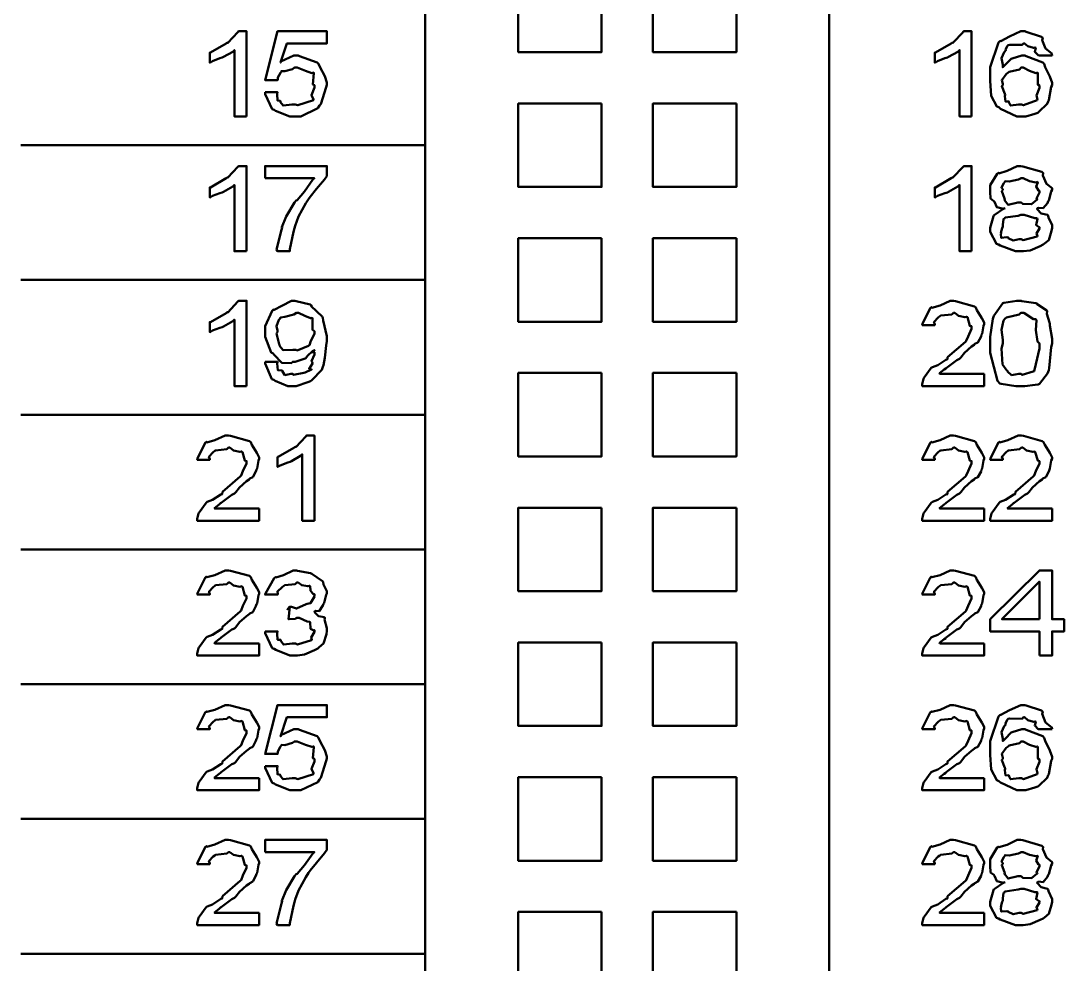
# Model space of a CAD drawing. Header units: millimetres. Extents: x 0 to 246, y -100 to 84.
# Drawn here: x 218.75 to 245.85, y -75.91 to -51.41 of the extents above; entities that cross this region are included whole.
import ezdxf

# ---------------------------------------------------------------- set-up
doc = ezdxf.new("R2010")
doc.units = ezdxf.units.MM
doc.layers.get('0').update_dxf_attribs({"lineweight": 50, "true_color": 0x000000})

msp = doc.modelspace()

# ---------------------------------------------------------------- linework, layer by layer
for points in [[(239.749, -26.642), (229.251, -26.642), (229.251, -100.142), (239.749, -100.142), (239.749, -26.642)], [(233.833, -50.061), (231.668, -50.061), (231.668, -52.226), (233.833, -52.226), (233.833, -50.061)], [(237.335, -50.061), (235.167, -50.061), (235.167, -52.226), (237.335, -52.226), (237.335, -50.061)], [(224.612, -53.897), (224.297, -53.897), (224.297, -52.172), (224.254, -52.215), (224.016, -52.351), (223.983, -52.367), (223.918, -52.385), (223.725, -52.459), (223.674, -52.492), (223.657, -52.497), (223.657, -52.237), (223.674, -52.239), (224.081, -52.001), (224.113, -51.976), (224.127, -51.984), (224.39, -51.705), (224.406, -51.683), (224.612, -51.683), (224.612, -53.897)], [(225.095, -53.267), (225.42, -53.267), (225.407, -53.316), (225.413, -53.481), (225.488, -53.492), (225.497, -53.506), (225.488, -53.517), (225.561, -53.612), (225.797, -53.582), (225.877, -53.582), (225.944, -53.606), (226.348, -53.474), (226.354, -53.452), (226.348, -53.452), (226.3, -53.343), (226.375, -53.148), (226.375, -53.083), (226.338, -53.064), (226.357, -52.776), (226.354, -52.758), (226.308, -52.771), (226.145, -52.714), (225.925, -52.627), (225.854, -52.627), (225.806, -52.665), (225.608, -52.722), (225.518, -52.717), (225.518, -52.725), (225.491, -52.76), (225.423, -52.885), (225.426, -52.939), (225.42, -52.953), (225.095, -52.953), (225.42, -51.683), (226.701, -51.683), (226.701, -51.998), (225.659, -51.998), (225.497, -52.497), (225.5, -52.467), (225.838, -52.313), (225.952, -52.313), (225.991, -52.328), (226.446, -52.492), (226.484, -52.529), (226.516, -52.611), (226.644, -52.852), (226.701, -53.015), (226.701, -53.072), (226.682, -53.134), (226.538, -53.576), (226.506, -53.615), (226.462, -53.685), (226.023, -53.897), (225.877, -53.897), (225.741, -53.897), (225.366, -53.75), (225.334, -53.723), (225.279, -53.707), (225.1, -53.313), (225.095, -53.267)], [(243.446, -53.897), (243.132, -53.897), (243.132, -52.172), (243.088, -52.215), (242.85, -52.351), (242.817, -52.367), (242.752, -52.385), (242.559, -52.459), (242.508, -52.492), (242.491, -52.497), (242.491, -52.237), (242.508, -52.239), (242.915, -52.001), (242.947, -51.976), (242.961, -51.984), (243.224, -51.705), (243.24, -51.683), (243.446, -51.683), (243.446, -53.897)], [(245.535, -52.313), (245.209, -52.313), (245.175, -52.307), (245.085, -52.215), (245.112, -52.117), (245.101, -52.106), (245.055, -52.117), (244.903, -52.074), (244.822, -51.998), (244.797, -51.998), (244.759, -52.038), (244.439, -52.033), (244.396, -52.041), (244.374, -52.068), (244.331, -52.163), (244.334, -52.188), (244.331, -52.193), (244.293, -52.228), (244.222, -52.385), (244.254, -52.556), (244.254, -52.616), (244.254, -52.616), (244.322, -52.556), (244.477, -52.399), (244.504, -52.388), (244.504, -52.388), (244.748, -52.313), (244.83, -52.313), (244.86, -52.328), (245.294, -52.492), (245.329, -52.529), (245.359, -52.613), (245.481, -52.86), (245.535, -53.026), (245.535, -53.083), (245.516, -53.129), (245.454, -53.474), (245.438, -53.506), (245.41, -53.568), (245.193, -53.78), (245.166, -53.799), (245.091, -53.824), (244.854, -53.897), (244.775, -53.897), (244.621, -53.897), (244.195, -53.696), (244.157, -53.658), (244.1, -53.636), (243.956, -53.36), (243.929, -52.972), (243.929, -52.844), (243.929, -52.616), (244.146, -51.978), (244.19, -51.933), (244.206, -51.938), (244.434, -51.816), (244.729, -51.683), (244.83, -51.683), (244.86, -51.694), (245.264, -51.827), (245.296, -51.857), (245.277, -51.914), (245.367, -52.133), (245.527, -52.264), (245.535, -52.313)], [(244.254, -53.083), (244.23, -53.11), (244.309, -53.31), (244.32, -53.333), (244.307, -53.37), (244.328, -53.509), (244.412, -53.506), (244.418, -53.517), (244.409, -53.525), (244.458, -53.612), (244.67, -53.582), (244.743, -53.582), (244.792, -53.606), (245.145, -53.474), (245.155, -53.452), (245.155, -53.452), (245.128, -53.351), (245.209, -53.156), (245.209, -53.094), (245.163, -53.067), (245.163, -52.776), (245.155, -52.758), (245.112, -52.768), (244.954, -52.714), (244.786, -52.627), (244.732, -52.627), (244.688, -52.673), (244.418, -52.735), (244.396, -52.758), (244.347, -52.798), (244.23, -52.953), (244.254, -53.05), (244.254, -53.083)], [(233.833, -53.56), (231.668, -53.56), (231.668, -55.728), (233.833, -55.728), (233.833, -53.56)], [(237.335, -53.56), (235.167, -53.56), (235.167, -55.728), (237.335, -55.728), (237.335, -53.56)], [(218.75, -54.642), (218.75, -54.642)], [(224.612, -57.399), (224.297, -57.399), (224.297, -55.674), (224.254, -55.717), (224.016, -55.853), (223.983, -55.869), (223.918, -55.888), (223.725, -55.961), (223.674, -55.994), (223.657, -55.999), (223.657, -55.738), (223.674, -55.741), (224.081, -55.503), (224.113, -55.478), (224.127, -55.486), (224.39, -55.207), (224.406, -55.185), (224.612, -55.185), (224.612, -57.399)], [(225.095, -55.5), (225.095, -55.185), (226.701, -55.185), (226.701, -55.446), (226.641, -55.53), (226.432, -55.779), (226.261, -55.98), (226.224, -56.042), (226.15, -56.151), (225.958, -56.498), (225.877, -56.737), (225.854, -56.802), (225.833, -56.897), (225.738, -57.344), (225.735, -57.399), (225.42, -57.399), (225.393, -57.356), (225.518, -56.84), (225.54, -56.78), (225.527, -56.772), (225.638, -56.495), (225.86, -56.129), (225.898, -56.075), (225.925, -56.069), (226.115, -55.842), (226.332, -55.538), (226.375, -55.5), (225.095, -55.5)], [(243.446, -57.399), (243.132, -57.399), (243.132, -55.674), (243.088, -55.717), (242.85, -55.853), (242.817, -55.869), (242.752, -55.888), (242.559, -55.961), (242.508, -55.994), (242.491, -55.999), (242.491, -55.738), (242.508, -55.741), (242.915, -55.503), (242.947, -55.478), (242.961, -55.486), (243.224, -55.207), (243.24, -55.185), (243.446, -55.185), (243.446, -57.399)], [(244.32, -56.281), (244.274, -56.297), (244.1, -56.254), (244.043, -56.115), (244.027, -56.097), (244.024, -56.097), (243.94, -56.031), (243.929, -55.853), (243.929, -55.793), (243.929, -55.684), (244.108, -55.386), (244.146, -55.359), (244.157, -55.375), (244.368, -55.31), (244.631, -55.185), (244.721, -55.185), (244.773, -55.196), (245.269, -55.337), (245.307, -55.369), (245.294, -55.429), (245.391, -55.644), (245.535, -55.763), (245.535, -55.804), (245.516, -55.847), (245.454, -56.075), (245.438, -56.097), (245.418, -56.145), (245.302, -56.278), (245.185, -56.27), (245.155, -56.281), (245.147, -56.303), (245.25, -56.414), (245.421, -56.455), (245.438, -56.476), (245.443, -56.517), (245.535, -56.721), (245.535, -56.791), (245.519, -56.869), (245.448, -57.106), (245.343, -57.198), (245.307, -57.225), (245.223, -57.263), (244.968, -57.377), (244.789, -57.399), (244.732, -57.399), (244.586, -57.399), (244.184, -57.252), (244.146, -57.225), (244.092, -57.209), (243.929, -56.894), (243.929, -56.791), (243.929, -56.791), (244.011, -56.488), (244.027, -56.465), (244.035, -56.463), (244.287, -56.289), (244.32, -56.281)], [(244.254, -55.804), (244.23, -55.839), (244.298, -56.026), (244.309, -56.042), (244.298, -56.067), (244.393, -56.189), (244.645, -56.129), (244.732, -56.129), (244.773, -56.167), (245.006, -56.178), (245.145, -56.056), (245.155, -56.042), (245.152, -56.042), (245.128, -56.026), (245.209, -55.874), (245.209, -55.825), (245.182, -55.82), (245.12, -55.719), (245.163, -55.611), (245.155, -55.597), (245.112, -55.611), (244.954, -55.576), (244.786, -55.5), (244.732, -55.5), (244.667, -55.538), (244.426, -55.587), (244.314, -55.581), (244.309, -55.597), (244.281, -55.63), (244.22, -55.744), (244.254, -55.788), (244.254, -55.804)], [(244.254, -56.758), (244.238, -56.797), (244.206, -56.922), (244.222, -56.922), (244.222, -56.922), (244.209, -56.946), (244.217, -57.049), (244.363, -57.033), (244.396, -57.04), (244.393, -57.054), (244.523, -57.117), (244.678, -57.084), (244.732, -57.084), (244.784, -57.108), (245.145, -57.011), (245.155, -56.997), (245.155, -56.997), (245.128, -56.94), (245.209, -56.81), (245.209, -56.769), (245.199, -56.775), (245.12, -56.721), (245.155, -56.555), (245.145, -56.542), (245.091, -56.539), (244.813, -56.455), (244.721, -56.455), (244.654, -56.474), (244.317, -56.525), (244.309, -56.542), (244.274, -56.563), (244.254, -56.71), (244.254, -56.758)], [(233.833, -57.06), (231.668, -57.06), (231.668, -59.227), (233.833, -59.227), (233.833, -57.06)], [(237.335, -57.06), (235.167, -57.06), (235.167, -59.227), (237.335, -59.227), (237.335, -57.06)], [(218.75, -58.142), (218.75, -58.142)], [(224.612, -60.898), (224.297, -60.898), (224.297, -59.173), (224.254, -59.216), (224.016, -59.352), (223.983, -59.368), (223.918, -59.387), (223.725, -59.46), (223.674, -59.493), (223.657, -59.499), (223.657, -59.238), (223.674, -59.24), (224.081, -59.002), (224.113, -58.978), (224.127, -58.985), (224.39, -58.706), (224.406, -58.685), (224.612, -58.685), (224.612, -60.898)], [(225.095, -60.269), (225.42, -60.269), (225.407, -60.317), (225.429, -60.488), (225.534, -60.494), (225.551, -60.508), (225.543, -60.524), (225.611, -60.613), (225.76, -60.583), (225.811, -60.583), (225.833, -60.608), (226.104, -60.556), (226.137, -60.551), (226.137, -60.551), (226.3, -60.469), (226.3, -60.464), (226.288, -60.469), (226.237, -60.451), (226.324, -60.317), (226.332, -60.301), (226.332, -60.301), (226.297, -60.25), (226.375, -60.076), (226.375, -60.019), (226.357, -60.022), (226.302, -60.022), (226.375, -59.978), (226.375, -59.965), (226.327, -59.994), (226.197, -60.114), (226.153, -60.171), (226.137, -60.182), (226.082, -60.198), (225.879, -60.269), (225.811, -60.269), (225.77, -60.307), (225.527, -60.293), (225.334, -60.087), (225.301, -60.051), (225.25, -60.027), (225.095, -59.62), (225.095, -59.488), (225.095, -59.344), (225.274, -58.948), (225.312, -58.913), (225.329, -58.923), (225.529, -58.815), (225.781, -58.685), (225.866, -58.685), (225.898, -58.695), (226.267, -58.782), (226.3, -58.804), (226.288, -58.823), (226.576, -59.092), (226.593, -59.129), (226.601, -59.194), (226.701, -59.601), (226.701, -59.737), (226.682, -59.843), (226.644, -60.165), (226.609, -60.356), (226.593, -60.399), (226.566, -60.481), (226.311, -60.746), (226.278, -60.768), (226.202, -60.801), (225.901, -60.898), (225.8, -60.898), (225.681, -60.898), (225.353, -60.763), (225.323, -60.735), (225.271, -60.719), (225.1, -60.317), (225.095, -60.269)], [(243.772, -60.583), (243.772, -60.898), (242.166, -60.898), (242.166, -60.847), (242.201, -60.708), (242.209, -60.692), (242.215, -60.681), (242.4, -60.429), (242.427, -60.41), (242.427, -60.41), (242.565, -60.358), (242.777, -60.217), (242.817, -60.203), (242.822, -60.149), (243.284, -59.751), (243.305, -59.726), (243.305, -59.726), (243.354, -59.61), (243.446, -59.412), (243.446, -59.347), (243.4, -59.335), (243.338, -59.113), (243.316, -59.097), (243.27, -59.11), (243.107, -59.075), (243.009, -58.999), (242.979, -58.999), (242.931, -59.04), (242.643, -59.069), (242.622, -59.086), (242.578, -59.119), (242.467, -59.24), (242.491, -59.295), (242.491, -59.314), (242.166, -59.314), (242.171, -59.279), (242.37, -58.874), (242.404, -58.847), (242.413, -58.863), (242.627, -58.806), (242.891, -58.685), (242.979, -58.685), (243.031, -58.695), (243.52, -58.829), (243.555, -58.858), (243.585, -58.928), (243.715, -59.135), (243.772, -59.251), (243.772, -59.292), (243.753, -59.333), (243.718, -59.542), (243.706, -59.563), (243.691, -59.615), (243.609, -59.767), (243.53, -59.805), (243.511, -59.824), (243.443, -59.87), (243.262, -60.033), (243.167, -60.158), (243.132, -60.193), (243.064, -60.223), (242.787, -60.431), (242.774, -60.442), (242.733, -60.472), (242.616, -60.567), (242.622, -60.581), (242.622, -60.583), (243.772, -60.583)], [(243.929, -59.791), (243.929, -59.617), (244, -59.149), (244.016, -59.097), (244.024, -59.078), (244.257, -58.744), (244.287, -58.739), (244.287, -58.739), (244.621, -58.685), (244.732, -58.685), (244.754, -58.695), (245.118, -58.747), (245.155, -58.76), (245.147, -58.774), (245.4, -58.934), (245.405, -58.956), (245.4, -59.024), (245.47, -59.249), (245.481, -59.281), (245.475, -59.33), (245.535, -59.674), (245.535, -59.791), (245.516, -59.889), (245.462, -60.431), (245.448, -60.485), (245.421, -60.572), (245.207, -60.844), (245.177, -60.855), (245.101, -60.865), (244.825, -60.898), (244.732, -60.898), (244.594, -60.898), (244.211, -60.844), (244.179, -60.833), (244.116, -60.765), (243.929, -60.033), (243.929, -59.791)], [(226.375, -59.476), (226.327, -59.442), (226.329, -59.151), (226.321, -59.129), (226.275, -59.138), (226.123, -59.078), (225.961, -58.999), (225.909, -58.999), (225.844, -59.037), (225.608, -59.097), (225.494, -59.119), (225.486, -59.14), (225.45, -59.181), (225.388, -59.347), (225.42, -59.46), (225.42, -59.499), (225.393, -59.533), (225.464, -59.813), (225.475, -59.835), (225.467, -59.853), (225.564, -59.97), (225.814, -59.954), (225.898, -59.954), (225.925, -59.973), (226.224, -59.853), (226.245, -59.835), (226.245, -59.835), (226.286, -59.726), (226.375, -59.539), (226.375, -59.476)], [(244.254, -59.791), (244.227, -59.922), (244.247, -60.337), (244.363, -60.491), (244.385, -60.508), (244.379, -60.524), (244.483, -60.613), (244.67, -60.583), (244.732, -60.583), (244.757, -60.608), (245.047, -60.518), (245.068, -60.508), (245.068, -60.508), (245.118, -60.334), (245.209, -59.927), (245.209, -59.791), (245.161, -59.745), (245.112, -59.447), (245.128, -59.186), (245.112, -59.162), (245.055, -59.162), (244.802, -58.999), (244.721, -58.999), (244.681, -59.04), (244.352, -59.116), (244.32, -59.14), (244.277, -59.2), (244.222, -59.436), (244.254, -59.702), (244.254, -59.791)], [(233.833, -60.559), (231.668, -60.559), (231.668, -62.726), (233.833, -62.726), (233.833, -60.559)], [(237.335, -60.559), (235.167, -60.559), (235.167, -62.726), (237.335, -62.726), (237.335, -60.559)], [(218.75, -61.644), (218.75, -61.644)], [(224.938, -64.083), (224.938, -64.397), (223.332, -64.397), (223.332, -64.346), (223.367, -64.208), (223.375, -64.191), (223.381, -64.181), (223.565, -63.928), (223.593, -63.909), (223.593, -63.909), (223.731, -63.858), (223.942, -63.717), (223.983, -63.703), (223.988, -63.649), (224.45, -63.25), (224.471, -63.226), (224.471, -63.226), (224.52, -63.109), (224.612, -62.911), (224.612, -62.846), (224.566, -62.835), (224.504, -62.613), (224.482, -62.596), (224.436, -62.61), (224.273, -62.574), (224.175, -62.499), (224.145, -62.499), (224.097, -62.539), (223.809, -62.569), (223.788, -62.585), (223.744, -62.618), (223.633, -62.74), (223.657, -62.794), (223.657, -62.813), (223.332, -62.813), (223.337, -62.778), (223.535, -62.374), (223.57, -62.347), (223.579, -62.363), (223.793, -62.306), (224.056, -62.184), (224.145, -62.184), (224.197, -62.194), (224.686, -62.328), (224.721, -62.358), (224.75, -62.428), (224.881, -62.634), (224.938, -62.751), (224.938, -62.792), (224.919, -62.832), (224.884, -63.041), (224.872, -63.063), (224.857, -63.115), (224.775, -63.266), (224.696, -63.304), (224.677, -63.323), (224.609, -63.369), (224.428, -63.532), (224.333, -63.657), (224.297, -63.692), (224.229, -63.722), (223.953, -63.931), (223.94, -63.942), (223.899, -63.972), (223.782, -64.067), (223.788, -64.08), (223.788, -64.083), (224.938, -64.083)], [(226.375, -64.397), (226.061, -64.397), (226.061, -62.672), (226.018, -62.715), (225.779, -62.851), (225.746, -62.867), (225.681, -62.886), (225.488, -62.96), (225.437, -62.992), (225.42, -62.998), (225.42, -62.738), (225.437, -62.74), (225.844, -62.501), (225.877, -62.477), (225.89, -62.485), (226.153, -62.206), (226.169, -62.184), (226.375, -62.184), (226.375, -64.397)], [(243.772, -64.083), (243.772, -64.397), (242.166, -64.397), (242.166, -64.346), (242.201, -64.208), (242.209, -64.191), (242.215, -64.181), (242.4, -63.928), (242.427, -63.909), (242.427, -63.909), (242.565, -63.858), (242.777, -63.717), (242.817, -63.703), (242.822, -63.649), (243.284, -63.25), (243.305, -63.226), (243.305, -63.226), (243.354, -63.109), (243.446, -62.911), (243.446, -62.846), (243.4, -62.835), (243.338, -62.613), (243.316, -62.596), (243.27, -62.61), (243.107, -62.574), (243.009, -62.499), (242.979, -62.499), (242.931, -62.539), (242.643, -62.569), (242.622, -62.585), (242.578, -62.618), (242.467, -62.74), (242.491, -62.794), (242.491, -62.813), (242.166, -62.813), (242.171, -62.778), (242.37, -62.374), (242.404, -62.347), (242.413, -62.363), (242.627, -62.306), (242.891, -62.184), (242.979, -62.184), (243.031, -62.194), (243.52, -62.328), (243.555, -62.358), (243.585, -62.428), (243.715, -62.634), (243.772, -62.751), (243.772, -62.792), (243.753, -62.832), (243.718, -63.041), (243.706, -63.063), (243.691, -63.115), (243.609, -63.266), (243.53, -63.304), (243.511, -63.323), (243.443, -63.369), (243.262, -63.532), (243.167, -63.657), (243.132, -63.692), (243.064, -63.722), (242.787, -63.931), (242.774, -63.942), (242.733, -63.972), (242.616, -64.067), (242.622, -64.08), (242.622, -64.083), (243.772, -64.083)], [(245.535, -64.083), (245.535, -64.397), (243.929, -64.397), (243.929, -64.346), (243.964, -64.208), (243.972, -64.191), (243.978, -64.181), (244.163, -63.928), (244.19, -63.909), (244.19, -63.909), (244.328, -63.858), (244.54, -63.717), (244.58, -63.703), (244.586, -63.649), (245.047, -63.25), (245.068, -63.226), (245.068, -63.226), (245.118, -63.109), (245.209, -62.911), (245.209, -62.846), (245.163, -62.835), (245.101, -62.613), (245.079, -62.596), (245.034, -62.61), (244.87, -62.574), (244.773, -62.499), (244.743, -62.499), (244.694, -62.539), (244.407, -62.569), (244.385, -62.585), (244.341, -62.618), (244.23, -62.74), (244.254, -62.794), (244.254, -62.813), (243.929, -62.813), (243.934, -62.778), (244.133, -62.374), (244.168, -62.347), (244.176, -62.363), (244.391, -62.306), (244.654, -62.184), (244.743, -62.184), (244.795, -62.194), (245.283, -62.328), (245.318, -62.358), (245.348, -62.428), (245.478, -62.634), (245.535, -62.751), (245.535, -62.792), (245.516, -62.832), (245.481, -63.041), (245.47, -63.063), (245.454, -63.115), (245.372, -63.266), (245.294, -63.304), (245.275, -63.323), (245.207, -63.369), (245.025, -63.532), (244.93, -63.657), (244.895, -63.692), (244.827, -63.722), (244.55, -63.931), (244.537, -63.942), (244.496, -63.972), (244.379, -64.067), (244.385, -64.08), (244.385, -64.083), (245.535, -64.083)], [(233.833, -64.061), (231.668, -64.061), (231.668, -66.226), (233.833, -66.226), (233.833, -64.061)], [(237.335, -64.061), (235.167, -64.061), (235.167, -66.226), (237.335, -66.226), (237.335, -64.061)], [(218.75, -65.143), (218.75, -65.143)], [(224.938, -67.585), (224.938, -67.899), (223.332, -67.899), (223.332, -67.848), (223.367, -67.71), (223.375, -67.693), (223.381, -67.683), (223.565, -67.43), (223.593, -67.411), (223.593, -67.411), (223.731, -67.36), (223.942, -67.219), (223.983, -67.205), (223.988, -67.151), (224.45, -66.752), (224.471, -66.728), (224.471, -66.728), (224.52, -66.611), (224.612, -66.413), (224.612, -66.348), (224.566, -66.337), (224.504, -66.115), (224.482, -66.098), (224.436, -66.112), (224.273, -66.076), (224.175, -66.001), (224.145, -66.001), (224.097, -66.041), (223.809, -66.071), (223.788, -66.088), (223.744, -66.12), (223.633, -66.242), (223.657, -66.297), (223.657, -66.315), (223.332, -66.315), (223.337, -66.28), (223.535, -65.876), (223.57, -65.849), (223.579, -65.865), (223.793, -65.808), (224.056, -65.686), (224.145, -65.686), (224.197, -65.697), (224.686, -65.83), (224.721, -65.86), (224.75, -65.93), (224.881, -66.136), (224.938, -66.253), (224.938, -66.294), (224.919, -66.334), (224.884, -66.543), (224.872, -66.565), (224.857, -66.617), (224.775, -66.768), (224.696, -66.806), (224.677, -66.825), (224.609, -66.872), (224.428, -67.034), (224.333, -67.159), (224.297, -67.194), (224.229, -67.224), (223.953, -67.433), (223.94, -67.444), (223.899, -67.474), (223.782, -67.569), (223.788, -67.582), (223.788, -67.585), (224.938, -67.585)], [(225.095, -67.27), (225.42, -67.27), (225.407, -67.322), (225.42, -67.49), (225.5, -67.495), (225.507, -67.509), (225.5, -67.519), (225.57, -67.615), (225.806, -67.585), (225.887, -67.585), (225.938, -67.609), (226.3, -67.503), (226.311, -67.487), (226.311, -67.487), (226.294, -67.428), (226.375, -67.283), (226.375, -67.238), (226.362, -67.246), (226.27, -67.202), (226.267, -67.034), (226.245, -67.021), (226.186, -67.018), (225.977, -66.923), (225.909, -66.923), (225.884, -66.944), (225.722, -66.95), (225.703, -66.956), (225.735, -66.63), (225.719, -66.644), (225.676, -66.701), (225.752, -66.63), (225.779, -66.63), (225.779, -66.63), (225.909, -66.681), (226.159, -66.565), (226.191, -66.554), (226.191, -66.554), (226.278, -66.535), (226.375, -66.361), (226.375, -66.304), (226.345, -66.301), (226.27, -66.213), (226.261, -66.098), (226.245, -66.088), (226.202, -66.101), (226.045, -66.074), (225.95, -66.001), (225.92, -66.001), (225.877, -66.041), (225.605, -66.071), (225.584, -66.088), (225.54, -66.12), (225.416, -66.234), (225.423, -66.297), (225.42, -66.315), (225.095, -66.315), (225.106, -66.283), (225.331, -65.887), (225.366, -65.86), (225.372, -65.87), (225.575, -65.81), (225.825, -65.686), (225.909, -65.686), (225.934, -65.697), (226.278, -65.756), (226.311, -65.773), (226.308, -65.776), (226.587, -65.965), (226.603, -65.99), (226.609, -66.055), (226.701, -66.226), (226.701, -66.283), (226.682, -66.326), (226.628, -66.532), (226.614, -66.554), (226.598, -66.603), (226.5, -66.744), (226.408, -66.738), (226.386, -66.749), (226.378, -66.768), (226.479, -66.872), (226.636, -66.901), (226.647, -66.923), (226.641, -66.966), (226.701, -67.186), (226.701, -67.259), (226.685, -67.341), (226.611, -67.582), (226.5, -67.683), (226.462, -67.715), (226.375, -67.756), (226.115, -67.875), (225.936, -67.899), (225.877, -67.899), (225.741, -67.899), (225.369, -67.753), (225.334, -67.726), (225.279, -67.71), (225.1, -67.316), (225.095, -67.27)], [(243.772, -67.585), (243.772, -67.899), (242.166, -67.899), (242.166, -67.848), (242.201, -67.71), (242.209, -67.693), (242.215, -67.683), (242.4, -67.43), (242.427, -67.411), (242.427, -67.411), (242.565, -67.36), (242.777, -67.219), (242.817, -67.205), (242.822, -67.151), (243.284, -66.752), (243.305, -66.728), (243.305, -66.728), (243.354, -66.611), (243.446, -66.413), (243.446, -66.348), (243.4, -66.337), (243.338, -66.115), (243.316, -66.098), (243.27, -66.112), (243.107, -66.076), (243.009, -66.001), (242.979, -66.001), (242.931, -66.041), (242.643, -66.071), (242.622, -66.088), (242.578, -66.12), (242.467, -66.242), (242.491, -66.297), (242.491, -66.315), (242.166, -66.315), (242.171, -66.28), (242.37, -65.876), (242.404, -65.849), (242.413, -65.865), (242.627, -65.808), (242.891, -65.686), (242.979, -65.686), (243.031, -65.697), (243.52, -65.83), (243.555, -65.86), (243.585, -65.93), (243.715, -66.136), (243.772, -66.253), (243.772, -66.294), (243.753, -66.334), (243.718, -66.543), (243.706, -66.565), (243.691, -66.617), (243.609, -66.768), (243.53, -66.806), (243.511, -66.825), (243.443, -66.872), (243.262, -67.034), (243.167, -67.159), (243.132, -67.194), (243.064, -67.224), (242.787, -67.433), (242.774, -67.444), (242.733, -67.474), (242.616, -67.569), (242.622, -67.582), (242.622, -67.585), (243.772, -67.585)], [(245.209, -67.899), (245.209, -67.27), (243.929, -67.27), (243.929, -66.956), (245.209, -65.686), (245.535, -65.686), (245.535, -66.956), (245.85, -66.956), (245.85, -67.27), (245.535, -67.27), (245.535, -67.899), (245.209, -67.899)], [(245.209, -66.956), (245.209, -65.979), (244.233, -66.956), (245.209, -66.956)], [(233.833, -67.56), (231.668, -67.56), (231.668, -69.725), (233.833, -69.725), (233.833, -67.56)], [(237.335, -67.56), (235.167, -67.56), (235.167, -69.725), (237.335, -69.725), (237.335, -67.56)], [(218.75, -68.643), (218.75, -68.643)], [(224.938, -71.084), (224.938, -71.399), (223.332, -71.399), (223.332, -71.347), (223.367, -71.209), (223.375, -71.192), (223.381, -71.182), (223.565, -70.929), (223.593, -70.91), (223.593, -70.91), (223.731, -70.859), (223.942, -70.718), (223.983, -70.704), (223.988, -70.65), (224.45, -70.251), (224.471, -70.227), (224.471, -70.227), (224.52, -70.11), (224.612, -69.913), (224.612, -69.847), (224.566, -69.836), (224.504, -69.614), (224.482, -69.598), (224.436, -69.611), (224.273, -69.576), (224.175, -69.5), (224.145, -69.5), (224.097, -69.54), (223.809, -69.57), (223.788, -69.587), (223.744, -69.619), (223.633, -69.742), (223.657, -69.796), (223.657, -69.815), (223.332, -69.815), (223.337, -69.779), (223.535, -69.375), (223.57, -69.348), (223.579, -69.365), (223.793, -69.308), (224.056, -69.185), (224.145, -69.185), (224.197, -69.196), (224.686, -69.329), (224.721, -69.359), (224.75, -69.429), (224.881, -69.635), (224.938, -69.752), (224.938, -69.793), (224.919, -69.833), (224.884, -70.042), (224.872, -70.064), (224.857, -70.116), (224.775, -70.267), (224.696, -70.306), (224.677, -70.324), (224.609, -70.371), (224.428, -70.533), (224.333, -70.658), (224.297, -70.694), (224.229, -70.724), (223.953, -70.932), (223.94, -70.943), (223.899, -70.973), (223.782, -71.068), (223.788, -71.081), (223.788, -71.084), (224.938, -71.084)], [(225.095, -70.769), (225.42, -70.769), (225.407, -70.818), (225.413, -70.984), (225.488, -70.994), (225.497, -71.008), (225.488, -71.019), (225.561, -71.114), (225.797, -71.084), (225.877, -71.084), (225.944, -71.108), (226.348, -70.976), (226.354, -70.954), (226.348, -70.954), (226.3, -70.845), (226.375, -70.65), (226.375, -70.585), (226.338, -70.566), (226.357, -70.278), (226.354, -70.26), (226.308, -70.273), (226.145, -70.216), (225.925, -70.129), (225.854, -70.129), (225.806, -70.167), (225.608, -70.224), (225.518, -70.219), (225.518, -70.227), (225.491, -70.263), (225.423, -70.387), (225.426, -70.441), (225.42, -70.455), (225.095, -70.455), (225.42, -69.185), (226.701, -69.185), (226.701, -69.5), (225.659, -69.5), (225.497, -69.999), (225.5, -69.969), (225.838, -69.815), (225.952, -69.815), (225.991, -69.831), (226.446, -69.994), (226.484, -70.032), (226.516, -70.113), (226.644, -70.354), (226.701, -70.517), (226.701, -70.574), (226.682, -70.637), (226.538, -71.078), (226.506, -71.117), (226.462, -71.188), (226.023, -71.399), (225.877, -71.399), (225.741, -71.399), (225.366, -71.252), (225.334, -71.225), (225.279, -71.209), (225.1, -70.815), (225.095, -70.769)], [(243.772, -71.084), (243.772, -71.399), (242.166, -71.399), (242.166, -71.347), (242.201, -71.209), (242.209, -71.192), (242.215, -71.182), (242.4, -70.929), (242.427, -70.91), (242.427, -70.91), (242.565, -70.859), (242.777, -70.718), (242.817, -70.704), (242.822, -70.65), (243.284, -70.251), (243.305, -70.227), (243.305, -70.227), (243.354, -70.11), (243.446, -69.913), (243.446, -69.847), (243.4, -69.836), (243.338, -69.614), (243.316, -69.598), (243.27, -69.611), (243.107, -69.576), (243.009, -69.5), (242.979, -69.5), (242.931, -69.54), (242.643, -69.57), (242.622, -69.587), (242.578, -69.619), (242.467, -69.742), (242.491, -69.796), (242.491, -69.815), (242.166, -69.815), (242.171, -69.779), (242.37, -69.375), (242.404, -69.348), (242.413, -69.365), (242.627, -69.308), (242.891, -69.185), (242.979, -69.185), (243.031, -69.196), (243.52, -69.329), (243.555, -69.359), (243.585, -69.429), (243.715, -69.635), (243.772, -69.752), (243.772, -69.793), (243.753, -69.833), (243.718, -70.042), (243.706, -70.064), (243.691, -70.116), (243.609, -70.267), (243.53, -70.306), (243.511, -70.324), (243.443, -70.371), (243.262, -70.533), (243.167, -70.658), (243.132, -70.694), (243.064, -70.724), (242.787, -70.932), (242.774, -70.943), (242.733, -70.973), (242.616, -71.068), (242.622, -71.081), (242.622, -71.084), (243.772, -71.084)], [(245.535, -69.815), (245.209, -69.815), (245.175, -69.809), (245.085, -69.717), (245.112, -69.619), (245.101, -69.608), (245.055, -69.619), (244.903, -69.576), (244.822, -69.5), (244.797, -69.5), (244.759, -69.54), (244.439, -69.535), (244.396, -69.543), (244.374, -69.57), (244.331, -69.665), (244.334, -69.69), (244.331, -69.695), (244.293, -69.731), (244.222, -69.888), (244.254, -70.059), (244.254, -70.119), (244.254, -70.119), (244.322, -70.059), (244.477, -69.901), (244.504, -69.89), (244.504, -69.89), (244.748, -69.815), (244.83, -69.815), (244.86, -69.831), (245.294, -69.994), (245.329, -70.032), (245.359, -70.116), (245.481, -70.363), (245.535, -70.528), (245.535, -70.585), (245.516, -70.631), (245.454, -70.976), (245.438, -71.008), (245.41, -71.071), (245.193, -71.282), (245.166, -71.301), (245.091, -71.326), (244.854, -71.399), (244.775, -71.399), (244.621, -71.399), (244.195, -71.198), (244.157, -71.16), (244.1, -71.138), (243.956, -70.862), (243.929, -70.474), (243.929, -70.347), (243.929, -70.119), (244.146, -69.481), (244.19, -69.435), (244.206, -69.44), (244.434, -69.318), (244.729, -69.185), (244.83, -69.185), (244.86, -69.196), (245.264, -69.329), (245.296, -69.359), (245.277, -69.416), (245.367, -69.635), (245.527, -69.766), (245.535, -69.815)], [(244.254, -70.585), (244.23, -70.612), (244.309, -70.813), (244.32, -70.835), (244.307, -70.872), (244.328, -71.011), (244.412, -71.008), (244.418, -71.019), (244.409, -71.027), (244.458, -71.114), (244.67, -71.084), (244.743, -71.084), (244.792, -71.108), (245.145, -70.976), (245.155, -70.954), (245.155, -70.954), (245.128, -70.854), (245.209, -70.658), (245.209, -70.596), (245.163, -70.569), (245.163, -70.278), (245.155, -70.26), (245.112, -70.27), (244.954, -70.216), (244.786, -70.129), (244.732, -70.129), (244.688, -70.176), (244.418, -70.238), (244.396, -70.26), (244.347, -70.3), (244.23, -70.455), (244.254, -70.553), (244.254, -70.585)], [(233.833, -71.06), (231.668, -71.06), (231.668, -73.227), (233.833, -73.227), (233.833, -71.06)], [(237.335, -71.06), (235.167, -71.06), (235.167, -73.227), (237.335, -73.227), (237.335, -71.06)], [(218.75, -72.142), (218.75, -72.142)], [(224.938, -74.586), (224.938, -74.901), (223.332, -74.901), (223.332, -74.849), (223.367, -74.711), (223.375, -74.694), (223.381, -74.684), (223.565, -74.431), (223.593, -74.413), (223.593, -74.413), (223.731, -74.361), (223.942, -74.22), (223.983, -74.206), (223.988, -74.152), (224.45, -73.753), (224.471, -73.729), (224.471, -73.729), (224.52, -73.613), (224.612, -73.415), (224.612, -73.349), (224.566, -73.338), (224.504, -73.116), (224.482, -73.099), (224.436, -73.113), (224.273, -73.078), (224.175, -73.002), (224.145, -73.002), (224.097, -73.042), (223.809, -73.072), (223.788, -73.089), (223.744, -73.122), (223.633, -73.244), (223.657, -73.298), (223.657, -73.317), (223.332, -73.317), (223.337, -73.281), (223.535, -72.877), (223.57, -72.85), (223.579, -72.867), (223.793, -72.81), (224.056, -72.688), (224.145, -72.688), (224.197, -72.698), (224.686, -72.831), (224.721, -72.861), (224.75, -72.931), (224.881, -73.138), (224.938, -73.254), (224.938, -73.295), (224.919, -73.335), (224.884, -73.544), (224.872, -73.566), (224.857, -73.618), (224.775, -73.769), (224.696, -73.808), (224.677, -73.826), (224.609, -73.873), (224.428, -74.035), (224.333, -74.16), (224.297, -74.196), (224.229, -74.226), (223.953, -74.434), (223.94, -74.445), (223.899, -74.475), (223.782, -74.57), (223.788, -74.583), (223.788, -74.586), (224.938, -74.586)], [(225.095, -73.002), (225.095, -72.688), (226.701, -72.688), (226.701, -72.948), (226.641, -73.032), (226.432, -73.281), (226.261, -73.482), (226.224, -73.544), (226.15, -73.653), (225.958, -74), (225.877, -74.239), (225.854, -74.304), (225.833, -74.399), (225.738, -74.847), (225.735, -74.901), (225.42, -74.901), (225.393, -74.858), (225.518, -74.342), (225.54, -74.283), (225.527, -74.274), (225.638, -73.997), (225.86, -73.631), (225.898, -73.577), (225.925, -73.572), (226.115, -73.344), (226.332, -73.04), (226.375, -73.002), (225.095, -73.002)], [(243.772, -74.586), (243.772, -74.901), (242.166, -74.901), (242.166, -74.849), (242.201, -74.711), (242.209, -74.694), (242.215, -74.684), (242.4, -74.431), (242.427, -74.413), (242.427, -74.413), (242.565, -74.361), (242.777, -74.22), (242.817, -74.206), (242.822, -74.152), (243.284, -73.753), (243.305, -73.729), (243.305, -73.729), (243.354, -73.613), (243.446, -73.415), (243.446, -73.349), (243.4, -73.338), (243.338, -73.116), (243.316, -73.099), (243.27, -73.113), (243.107, -73.078), (243.009, -73.002), (242.979, -73.002), (242.931, -73.042), (242.643, -73.072), (242.622, -73.089), (242.578, -73.122), (242.467, -73.244), (242.491, -73.298), (242.491, -73.317), (242.166, -73.317), (242.171, -73.281), (242.37, -72.877), (242.404, -72.85), (242.413, -72.867), (242.627, -72.81), (242.891, -72.688), (242.979, -72.688), (243.031, -72.698), (243.52, -72.831), (243.555, -72.861), (243.585, -72.931), (243.715, -73.138), (243.772, -73.254), (243.772, -73.295), (243.753, -73.335), (243.718, -73.544), (243.706, -73.566), (243.691, -73.618), (243.609, -73.769), (243.53, -73.808), (243.511, -73.826), (243.443, -73.873), (243.262, -74.035), (243.167, -74.16), (243.132, -74.196), (243.064, -74.226), (242.787, -74.434), (242.774, -74.445), (242.733, -74.475), (242.616, -74.57), (242.622, -74.583), (242.622, -74.586), (243.772, -74.586)], [(244.32, -73.783), (244.274, -73.799), (244.1, -73.756), (244.043, -73.618), (244.027, -73.599), (244.024, -73.599), (243.94, -73.533), (243.929, -73.355), (243.929, -73.295), (243.929, -73.186), (244.108, -72.888), (244.146, -72.861), (244.157, -72.877), (244.368, -72.812), (244.631, -72.688), (244.721, -72.688), (244.773, -72.698), (245.269, -72.839), (245.307, -72.872), (245.294, -72.931), (245.391, -73.146), (245.535, -73.265), (245.535, -73.306), (245.516, -73.349), (245.454, -73.577), (245.438, -73.599), (245.418, -73.648), (245.302, -73.781), (245.185, -73.772), (245.155, -73.783), (245.147, -73.805), (245.25, -73.916), (245.421, -73.957), (245.438, -73.979), (245.443, -74.019), (245.535, -74.223), (245.535, -74.293), (245.519, -74.372), (245.448, -74.608), (245.343, -74.7), (245.307, -74.727), (245.223, -74.765), (244.968, -74.879), (244.789, -74.901), (244.732, -74.901), (244.586, -74.901), (244.184, -74.754), (244.146, -74.727), (244.092, -74.711), (243.929, -74.397), (243.929, -74.293), (243.929, -74.293), (244.011, -73.99), (244.027, -73.967), (244.035, -73.965), (244.287, -73.792), (244.32, -73.783)], [(244.254, -73.306), (244.23, -73.341), (244.298, -73.528), (244.309, -73.544), (244.298, -73.569), (244.393, -73.691), (244.645, -73.631), (244.732, -73.631), (244.773, -73.669), (245.006, -73.68), (245.145, -73.558), (245.155, -73.544), (245.152, -73.544), (245.128, -73.528), (245.209, -73.376), (245.209, -73.328), (245.182, -73.322), (245.12, -73.222), (245.163, -73.113), (245.155, -73.099), (245.112, -73.113), (244.954, -73.078), (244.786, -73.002), (244.732, -73.002), (244.667, -73.04), (244.426, -73.089), (244.314, -73.083), (244.309, -73.099), (244.281, -73.132), (244.22, -73.246), (244.254, -73.29), (244.254, -73.306)], [(244.254, -74.26), (244.238, -74.299), (244.206, -74.424), (244.222, -74.424), (244.222, -74.424), (244.209, -74.448), (244.217, -74.551), (244.363, -74.535), (244.396, -74.543), (244.393, -74.556), (244.523, -74.619), (244.678, -74.586), (244.732, -74.586), (244.784, -74.61), (245.145, -74.513), (245.155, -74.499), (245.155, -74.499), (245.128, -74.442), (245.209, -74.313), (245.209, -74.272), (245.199, -74.277), (245.12, -74.223), (245.155, -74.057), (245.145, -74.044), (245.091, -74.041), (244.813, -73.957), (244.721, -73.957), (244.654, -73.976), (244.317, -74.027), (244.309, -74.044), (244.274, -74.065), (244.254, -74.212), (244.254, -74.26)], [(233.833, -74.559), (231.668, -74.559), (231.668, -76.727), (233.833, -76.727), (233.833, -74.559)], [(237.335, -74.559), (235.167, -74.559), (235.167, -76.727), (237.335, -76.727), (237.335, -74.559)], [(218.75, -75.644), (218.75, -75.644)]]:
    msp.add_lwpolyline(points, close=True)
for points in [[(229.251, -54.642), (218.75, -54.642)], [(229.251, -58.142), (218.75, -58.142)], [(229.251, -61.644), (218.75, -61.644)], [(229.251, -65.143), (218.75, -65.143)], [(229.251, -68.643), (218.75, -68.643)], [(229.251, -72.142), (218.75, -72.142)], [(229.251, -75.644), (218.75, -75.644)]]:
    msp.add_lwpolyline(points)

doc.saveas('drawing.dxf')
